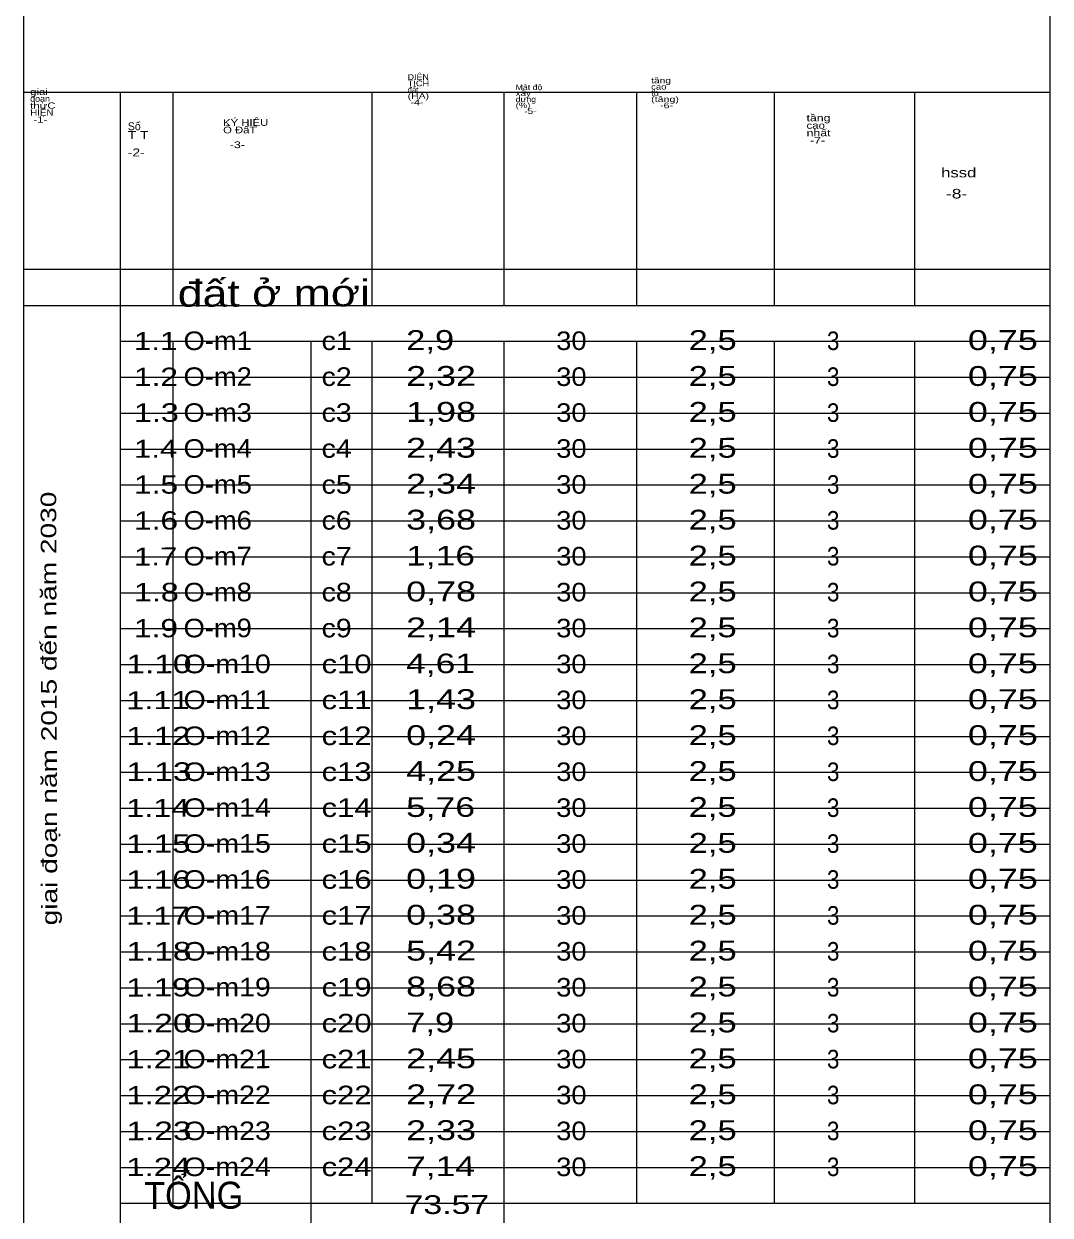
# Model space of a CAD drawing. Header units: metres. Extents: x 532950 to 537618, y 1849954 to 1853119.
# Drawn here: x 536429 to 536860, y 1850205 to 1850706 of the extents above; entities that cross this region are included whole.
import ezdxf

# ---------------------------------------------------------------- set-up
doc = ezdxf.new("R2010")
doc.units = ezdxf.units.M
doc.header["$LTSCALE"] = 3.1
for name, color, linetype, lineweight in [('16', 7, 'Continuous', 13), ('3', 7, 'Continuous', 13), ('58', 7, 'Continuous', 13)]:
    doc.layers.add(name, color=color, linetype=linetype, lineweight=lineweight)

msp = doc.modelspace()

# ---------------------------------------------------------------- linework, layer by layer
at = {"layer": '3'}
for p, q in [((536428.91, 1850676.9), (536428.91, 1850745.05)), ((536860.44, 1850676.9), (536860.44, 1850745.05)), ((536428.91, 1850676.9), (536860.44, 1850676.9)), ((536428.91, 1850193.35), (536428.91, 1850676.9)), ((536860.44, 1850193.35), (536860.44, 1850676.9))]:
    msp.add_line(p, q, dxfattribs=at)
at = {"layer": '58'}
for p, q in [((536469.42, 1850676.9), (536469.42, 1850193.35)), ((536491.63, 1850676.9), (536491.63, 1850587.2)), ((536575.3, 1850676.9), (536575.3, 1850587.2)), ((536630.74, 1850676.9), (536630.74, 1850587.2)), ((536686.44, 1850676.9), (536686.44, 1850587.2)), ((536744.46, 1850676.9), (536744.46, 1850587.2)), ((536803.35, 1850676.9), (536803.35, 1850587.2)), ((536428.91, 1850602.48), (536860.44, 1850602.48)), ((536428.91, 1850587.2), (536860.44, 1850587.2)), ((536469.42, 1850572.1), (536860.44, 1850572.1)), ((536491.63, 1850572.1), (536491.63, 1850209.71)), ((536549.65, 1850572.1), (536549.65, 1850193.35)), ((536575.24, 1850572.1), (536575.24, 1850209.71)), ((536630.74, 1850572.1), (536630.74, 1850193.35)), ((536686.44, 1850572.1), (536686.44, 1850209.71)), ((536744.46, 1850572.1), (536744.46, 1850209.71)), ((536803.35, 1850572.1), (536803.35, 1850209.71)), ((536469.42, 1850557), (536860.44, 1850557)), ((536469.42, 1850541.9), (536860.44, 1850541.9)), ((536469.42, 1850526.8), (536860.44, 1850526.8)), ((536469.42, 1850511.7), (536860.44, 1850511.7)), ((536469.42, 1850496.6), (536860.44, 1850496.6)), ((536469.42, 1850481.5), (536860.44, 1850481.5)), ((536469.42, 1850466.4), (536860.44, 1850466.4)), ((536469.42, 1850451.3), (536860.44, 1850451.3)), ((536469.42, 1850436.2), (536860.44, 1850436.2)), ((536469.42, 1850421.1), (536860.44, 1850421.1)), ((536469.42, 1850406.01), (536860.44, 1850406.01)), ((536469.42, 1850390.91), (536860.44, 1850390.91)), ((536469.42, 1850375.81), (536860.44, 1850375.81)), ((536469.42, 1850360.71), (536860.44, 1850360.71)), ((536469.42, 1850345.61), (536860.44, 1850345.61)), ((536469.42, 1850330.51), (536860.44, 1850330.51)), ((536469.42, 1850315.41), (536860.44, 1850315.41)), ((536469.42, 1850300.31), (536860.44, 1850300.31)), ((536469.42, 1850285.21), (536860.44, 1850285.21)), ((536469.42, 1850270.11), (536860.44, 1850270.11)), ((536469.42, 1850255.01), (536860.44, 1850255.01)), ((536469.42, 1850255.01), (536860.44, 1850255.01)), ((536469.42, 1850239.91), (536860.44, 1850239.91)), ((536469.42, 1850224.81), (536860.44, 1850224.81)), ((536469.42, 1850209.71), (536860.44, 1850209.71))]:
    msp.add_line(p, q, dxfattribs=at)

# ---------------------------------------------------------------- texts
at = {"layer": '16'}
msp.add_text('D', height=0.00612, dxfattribs=at).set_placement((536504.1, 1850271.54))
at = {"layer": '58'}
for s, height, rotation, width, p in [('DIỆN', 2.413, 0.149, 1.15, (536590.3, 1850681.98)), ('giai ', 2.656, 0.149, 1.35, (536431.58, 1850675.69)), ('TÍCH', 2.413, 0.149, 1.2, (536590.31, 1850679.32)), ('Mật độ', 2.29, 0.149, 1.2, (536635.69, 1850677.74)), ('tầng', 2.383, 0.149, 1.35, (536692.66, 1850680.55)), ('cao', 2.383, 0.149, 1.25, (536692.67, 1850677.93)), ('đoạn', 2.656, 0.149, 1.05, (536431.59, 1850672.77)), ('(HA)', 2.413, 0.149, 1.35, (536590.32, 1850674.02)), (' -4-', 2.413, 0.149, 1.35, (536590.33, 1850671.36)), ('xây ', 2.29, 0.149, 1.35, (536635.69, 1850675.22)), ('dựng', 2.29, 0.149, 1.2, (536635.7, 1850672.7)), ('tb', 2.383, 0.149, 1.2, (536692.67, 1850675.31)), ('(tầng)', 2.383, 0.149, 1.4, (536692.68, 1850672.69)), ('thựC ', 2.656, 0.149, 1.35, (536431.59, 1850669.85)), ('HIỆN', 2.656, 0.149, 1.15, (536431.6, 1850666.93)), ('(%)', 2.29, 0.149, 1.3, (536635.71, 1850670.18)), ('   -5-', 2.29, 0.149, 1.4, (536635.71, 1850667.66)), ('   -6-', 2.383, 0.149, 1.4, (536692.69, 1850670.06)), (' -1-', 2.656, 0.149, 1.35, (536431.61, 1850664.01)), ('KÝ HIỆU', 2.837, 0.149, 1.25, (536512.7, 1850662.65)), ('tầng', 2.869, 0.149, 1.35, (536758, 1850664.58)), ('cao', 2.869, 0.149, 1.25, (536758.01, 1850661.42)), ('T T', 3.336, 0.149, 1.3, (536472.61, 1850657.16)), ('Ô ĐấT', 2.837, 0.149, 1.25, (536512.71, 1850659.53)), ('nhất', 2.869, 0.149, 1.35, (536758.02, 1850658.27)), ('  -3-', 2.837, 0.149, 1.35, (536512.73, 1850653.29)), (' -7-', 2.869, 0.149, 1.35, (536758.02, 1850655.11)), ('-2-', 3.336, 0.149, 1.3, (536472.63, 1850649.82)), ('hssd', 4.022, 0.149, 1.3, (536814.62, 1850640.99)), (' -8-', 4.022, 0.149, 1.35, (536814.65, 1850632.14)), ('đất ở mới', 11.21, 0.149, 1.25, (536493.66, 1850586.61)), ('1.1', 7.55, 0.149, 1.3, (536475.22, 1850568.42)), ('O-m1', 7.806, 0.149, 1.1, (536496.09, 1850568.42)), ('c1', 7.806, 0.149, 1.15, (536554.11, 1850568.42)), ('2,9', 8.358, 0.149, 1.3, (536589.66, 1850568.42)), ('30', 7.806, 0.149, 1.1, (536652.75, 1850568.42)), ('2,5', 8.358, 0.149, 1.3, (536708.45, 1850568.42)), ('3', 7.81, 0.149, 0.9, (536766.6, 1850568.42)), ('0,75', 8.358, 0.149, 1.35, (536825.87, 1850568.42)), ('1.2', 7.671, 0.149, 1.3, (536475.22, 1850553.32)), ('O-m2', 7.806, 0.149, 1.1, (536496.09, 1850553.32)), ('c2', 7.806, 0.149, 1.15, (536554.11, 1850553.32)), ('2,32', 8.358, 0.149, 1.35, (536589.66, 1850553.32)), ('30', 7.806, 0.149, 1.1, (536652.75, 1850553.32)), ('2,5', 8.358, 0.149, 1.3, (536708.45, 1850553.32)), ('3', 7.81, 0.149, 0.9, (536766.6, 1850553.32)), ('0,75', 8.358, 0.149, 1.35, (536825.87, 1850553.32)), ('1.3', 7.806, 0.149, 1.3, (536475.22, 1850538.22)), ('O-m3', 7.806, 0.149, 1.1, (536496.09, 1850538.22)), ('c3', 7.806, 0.149, 1.15, (536554.11, 1850538.22)), ('1,98', 8.358, 0.149, 1.35, (536589.66, 1850538.22)), ('30', 7.806, 0.149, 1.1, (536652.75, 1850538.22)), ('2,5', 8.358, 0.149, 1.3, (536708.45, 1850538.22)), ('3', 7.81, 0.149, 0.9, (536766.6, 1850538.22)), ('0,75', 8.358, 0.149, 1.35, (536825.87, 1850538.22)), ('1.4', 7.55, 0.149, 1.3, (536475.22, 1850523.12)), ('O-m4', 7.806, 0.149, 1.1, (536496.09, 1850523.12)), ('c4', 7.806, 0.149, 1.15, (536554.11, 1850523.12)), ('2,43', 8.358, 0.149, 1.35, (536589.66, 1850523.12)), ('30', 7.806, 0.149, 1.1, (536652.75, 1850523.12)), ('2,5', 8.358, 0.149, 1.3, (536708.45, 1850523.12)), ('3', 7.81, 0.149, 0.9, (536766.6, 1850523.12)), ('0,75', 8.358, 0.149, 1.35, (536825.87, 1850523.12)), ('1.5', 7.686, 0.149, 1.3, (536475.22, 1850508.02)), ('O-m5', 7.806, 0.149, 1.1, (536496.09, 1850508.02)), ('c5', 7.806, 0.149, 1.15, (536554.11, 1850508.02)), ('2,34', 8.358, 0.149, 1.35, (536589.66, 1850508.02)), ('30', 7.806, 0.149, 1.1, (536652.75, 1850508.02)), ('2,5', 8.358, 0.149, 1.3, (536708.45, 1850508.02)), ('3', 7.81, 0.149, 0.9, (536766.6, 1850508.02)), ('0,75', 8.358, 0.149, 1.35, (536825.87, 1850508.02)), ('giai đoạn năm 2015 đến năm 2030', 6.534, 90.149, 1.35, (536442.98, 1850326.58)), ('1.6', 7.686, 0.149, 1.3, (536475.22, 1850492.92)), ('O-m6', 7.806, 0.149, 1.1, (536496.09, 1850492.92)), ('c6', 7.806, 0.149, 1.15, (536554.11, 1850492.92)), ('3,68', 8.358, 0.149, 1.35, (536589.66, 1850492.92)), ('30', 7.806, 0.149, 1.1, (536652.75, 1850492.92)), ('2,5', 8.358, 0.149, 1.3, (536708.45, 1850492.92)), ('3', 7.81, 0.149, 0.9, (536766.6, 1850492.92)), ('0,75', 8.358, 0.149, 1.35, (536825.87, 1850492.92)), ('1.7', 7.55, 0.149, 1.3, (536475.22, 1850477.83)), ('O-m7', 7.806, 0.149, 1.1, (536496.09, 1850477.83)), ('c7', 7.806, 0.149, 1.15, (536554.11, 1850477.83)), ('1,16', 8.237, 0.149, 1.35, (536589.66, 1850477.83)), ('30', 7.806, 0.149, 1.1, (536652.75, 1850477.83)), ('2,5', 8.358, 0.149, 1.3, (536708.45, 1850477.83)), ('3', 7.81, 0.149, 0.9, (536766.6, 1850477.83)), ('0,75', 8.358, 0.149, 1.35, (536825.87, 1850477.83)), ('1.8', 7.806, 0.149, 1.3, (536475.22, 1850462.73)), ('O-m8', 7.806, 0.149, 1.1, (536496.09, 1850462.73)), ('c8', 7.806, 0.149, 1.15, (536554.11, 1850462.73)), ('0,78', 8.358, 0.149, 1.35, (536589.66, 1850462.73)), ('30', 7.806, 0.149, 1.1, (536652.75, 1850462.73)), ('2,5', 8.358, 0.149, 1.3, (536708.45, 1850462.73)), ('3', 7.81, 0.149, 0.9, (536766.6, 1850462.73)), ('0,75', 8.358, 0.149, 1.35, (536825.87, 1850462.73)), ('1.9', 7.671, 0.149, 1.3, (536475.22, 1850447.63)), ('O-m9', 7.806, 0.149, 1.1, (536496.09, 1850447.63)), ('c9', 7.806, 0.149, 1.15, (536554.11, 1850447.63)), ('2,14', 8.358, 0.149, 1.35, (536589.66, 1850447.63)), ('30', 7.806, 0.149, 1.1, (536652.75, 1850447.63)), ('2,5', 8.358, 0.149, 1.3, (536708.45, 1850447.63)), ('3', 7.81, 0.149, 0.9, (536766.6, 1850447.63)), ('0,75', 8.358, 0.149, 1.35, (536825.87, 1850447.63)), ('1.10', 7.806, 0.149, 1.35, (536472.01, 1850432.53)), ('O-m10', 7.806, 0.149, 1.15, (536496.09, 1850432.53)), ('c10', 7.806, 0.149, 1.25, (536554.11, 1850432.53)), ('4,61', 8.237, 0.149, 1.35, (536589.66, 1850432.53)), ('30', 7.806, 0.149, 1.1, (536652.75, 1850432.53)), ('2,5', 8.358, 0.149, 1.3, (536708.45, 1850432.53)), ('3', 7.81, 0.149, 0.9, (536766.6, 1850432.53)), ('0,75', 8.358, 0.149, 1.35, (536825.87, 1850432.53)), ('1.11', 7.55, 0.149, 1.35, (536472.01, 1850417.43)), ('O-m11', 7.806, 0.149, 1.15, (536496.09, 1850417.43)), ('c11', 7.806, 0.149, 1.25, (536554.11, 1850417.43)), ('1,43', 8.358, 0.149, 1.35, (536589.66, 1850417.43)), ('30', 7.806, 0.149, 1.1, (536652.75, 1850417.43)), ('2,5', 8.358, 0.149, 1.3, (536708.45, 1850417.43)), ('3', 7.81, 0.149, 0.9, (536766.6, 1850417.43)), ('0,75', 8.358, 0.149, 1.35, (536825.87, 1850417.43)), ('1.12', 7.671, 0.149, 1.35, (536472.01, 1850402.33)), ('O-m12', 7.806, 0.149, 1.15, (536496.09, 1850402.33)), ('c12', 7.806, 0.149, 1.25, (536554.11, 1850402.33)), ('0,24', 8.358, 0.149, 1.35, (536589.66, 1850402.33)), ('30', 7.806, 0.149, 1.1, (536652.75, 1850402.33)), ('2,5', 8.358, 0.149, 1.3, (536708.45, 1850402.33)), ('3', 7.81, 0.149, 0.9, (536766.6, 1850402.33)), ('0,75', 8.358, 0.149, 1.35, (536825.87, 1850402.33)), ('1.13', 7.806, 0.149, 1.35, (536472.01, 1850387.23)), ('O-m13', 7.806, 0.149, 1.15, (536496.09, 1850387.23)), ('c13', 7.806, 0.149, 1.25, (536554.11, 1850387.23)), ('4,25', 8.358, 0.149, 1.35, (536589.66, 1850387.23)), ('30', 7.806, 0.149, 1.1, (536652.75, 1850387.23)), ('2,5', 8.358, 0.149, 1.3, (536708.45, 1850387.23)), ('3', 7.81, 0.149, 0.9, (536766.6, 1850387.23)), ('0,75', 8.358, 0.149, 1.35, (536825.87, 1850387.23)), ('1.14', 7.55, 0.149, 1.35, (536472.01, 1850372.13)), ('O-m14', 7.806, 0.149, 1.15, (536496.09, 1850372.13)), ('c14', 7.806, 0.149, 1.25, (536554.11, 1850372.13)), ('5,76', 8.237, 0.149, 1.35, (536589.66, 1850372.13)), ('30', 7.806, 0.149, 1.1, (536652.75, 1850372.13)), ('2,5', 8.358, 0.149, 1.3, (536708.45, 1850372.13)), ('3', 7.81, 0.149, 0.9, (536766.6, 1850372.13)), ('0,75', 8.358, 0.149, 1.35, (536825.87, 1850372.13)), ('1.15', 7.686, 0.149, 1.35, (536472.01, 1850357.03)), ('O-m15', 7.806, 0.149, 1.15, (536496.09, 1850357.03)), ('c15', 7.806, 0.149, 1.25, (536554.11, 1850357.03)), ('0,34', 8.358, 0.149, 1.35, (536589.66, 1850357.03)), ('30', 7.806, 0.149, 1.1, (536652.75, 1850357.03)), ('2,5', 8.358, 0.149, 1.3, (536708.45, 1850357.03)), ('3', 7.81, 0.149, 0.9, (536766.6, 1850357.03)), ('0,75', 8.358, 0.149, 1.35, (536825.87, 1850357.03)), ('1.16', 7.686, 0.149, 1.35, (536472.01, 1850341.93)), ('O-m16', 7.806, 0.149, 1.15, (536496.09, 1850341.93)), ('c16', 7.806, 0.149, 1.25, (536554.11, 1850341.93)), ('0,19', 8.358, 0.149, 1.35, (536589.66, 1850341.93)), ('30', 7.806, 0.149, 1.1, (536652.75, 1850341.93)), ('2,5', 8.358, 0.149, 1.3, (536708.45, 1850341.93)), ('3', 7.81, 0.149, 0.9, (536766.6, 1850341.93)), ('0,75', 8.358, 0.149, 1.35, (536825.87, 1850341.93)), ('1.17', 7.55, 0.149, 1.35, (536472.01, 1850326.83)), ('O-m17', 7.806, 0.149, 1.15, (536496.09, 1850326.83)), ('c17', 7.806, 0.149, 1.25, (536554.11, 1850326.83)), ('0,38', 8.358, 0.149, 1.35, (536589.66, 1850326.83)), ('30', 7.806, 0.149, 1.1, (536652.75, 1850326.83)), ('2,5', 8.358, 0.149, 1.3, (536708.45, 1850326.83)), ('3', 7.81, 0.149, 0.9, (536766.6, 1850326.83)), ('0,75', 8.358, 0.149, 1.35, (536825.87, 1850326.83)), ('1.18', 7.806, 0.149, 1.35, (536472.01, 1850311.73)), ('O-m18', 7.806, 0.149, 1.15, (536496.09, 1850311.73)), ('c18', 7.806, 0.149, 1.25, (536554.11, 1850311.73)), ('5,42', 8.358, 0.149, 1.35, (536589.66, 1850311.73)), ('30', 7.806, 0.149, 1.1, (536652.75, 1850311.73)), ('2,5', 8.358, 0.149, 1.3, (536708.45, 1850311.73)), ('3', 7.81, 0.149, 0.9, (536766.6, 1850311.73)), ('0,75', 8.358, 0.149, 1.35, (536825.87, 1850311.73)), ('1.19', 7.671, 0.149, 1.35, (536472.01, 1850296.63)), ('O-m19', 7.806, 0.149, 1.15, (536496.09, 1850296.63)), ('c19', 7.806, 0.149, 1.25, (536554.11, 1850296.63)), ('8,68', 8.358, 0.149, 1.35, (536589.66, 1850296.63)), ('30', 7.806, 0.149, 1.1, (536652.75, 1850296.63)), ('2,5', 8.358, 0.149, 1.3, (536708.45, 1850296.63)), ('3', 7.81, 0.149, 0.9, (536766.6, 1850296.63)), ('0,75', 8.358, 0.149, 1.35, (536825.87, 1850296.63)), ('1.20', 7.806, 0.149, 1.35, (536472.01, 1850281.53)), ('O-m20', 7.806, 0.149, 1.15, (536496.09, 1850281.53)), ('c20', 7.806, 0.149, 1.25, (536554.11, 1850281.53)), ('7,9', 8.358, 0.149, 1.3, (536589.66, 1850281.53)), ('30', 7.806, 0.149, 1.1, (536652.75, 1850281.53)), ('2,5', 8.358, 0.149, 1.3, (536708.45, 1850281.53)), ('3', 7.81, 0.149, 0.9, (536766.6, 1850281.53)), ('0,75', 8.358, 0.149, 1.35, (536825.87, 1850281.53)), ('1.21', 7.671, 0.149, 1.35, (536472.01, 1850266.43)), ('O-m21', 7.806, 0.149, 1.15, (536496.09, 1850266.43)), ('c21', 7.806, 0.149, 1.25, (536554.11, 1850266.43)), ('2,45', 8.358, 0.149, 1.35, (536589.66, 1850266.43)), ('30', 7.806, 0.149, 1.1, (536652.75, 1850266.43)), ('2,5', 8.358, 0.149, 1.3, (536708.45, 1850266.43)), ('3', 7.81, 0.149, 0.9, (536766.6, 1850266.43)), ('0,75', 8.358, 0.149, 1.35, (536825.87, 1850266.43)), ('1.22', 7.671, 0.149, 1.35, (536472.01, 1850251.33)), ('O-m22', 7.806, 0.149, 1.15, (536496.09, 1850251.33)), ('c22', 7.806, 0.149, 1.25, (536554.11, 1850251.33)), ('2,72', 8.358, 0.149, 1.35, (536589.66, 1850251.33)), ('30', 7.806, 0.149, 1.1, (536652.75, 1850251.33)), ('2,5', 8.358, 0.149, 1.3, (536708.45, 1850251.33)), ('3', 7.81, 0.149, 0.9, (536766.6, 1850251.33)), ('0,75', 8.358, 0.149, 1.35, (536825.87, 1850251.33)), ('1.23', 7.806, 0.149, 1.35, (536472.01, 1850236.23)), ('O-m23', 7.806, 0.149, 1.15, (536496.09, 1850236.23)), ('c23', 7.806, 0.149, 1.25, (536554.11, 1850236.23)), ('2,33', 8.358, 0.149, 1.35, (536589.66, 1850236.23)), ('30', 7.806, 0.149, 1.1, (536652.75, 1850236.23)), ('2,5', 8.358, 0.149, 1.3, (536708.45, 1850236.23)), ('3', 7.81, 0.149, 0.9, (536766.6, 1850236.23)), ('0,75', 8.358, 0.149, 1.35, (536825.87, 1850236.23)), ('1.24', 7.671, 0.149, 1.35, (536472.01, 1850221.13)), ('O-m24', 7.806, 0.149, 1.15, (536496.09, 1850221.13)), ('c24', 7.806, 0.149, 1.25, (536554.11, 1850221.13)), ('7,14', 8.237, 0.149, 1.35, (536589.66, 1850221.13)), ('30', 7.806, 0.149, 1.1, (536652.75, 1850221.13)), ('2,5', 8.358, 0.149, 1.3, (536708.45, 1850221.13)), ('3', 7.81, 0.149, 0.9, (536766.6, 1850221.13)), ('0,75', 8.358, 0.149, 1.35, (536825.87, 1850221.13)), ('TỔNG', 11.37, 0.149, 0.95, (536479.5, 1850207.33)), ('73.57', 7.874, 0.149, 1.35, (536589.01, 1850205.19))]:
    msp.add_text(s, height=height, rotation=rotation, dxfattribs=dict(at, width=width)).set_placement(p)
for s, height, p in [('đất', 2.413, (536590.31, 1850676.67)), ('Số', 3.336, (536472.6, 1850660.83))]:
    msp.add_text(s, height=height, rotation=0.149, dxfattribs=at).set_placement(p)

doc.saveas('drawing.dxf')
